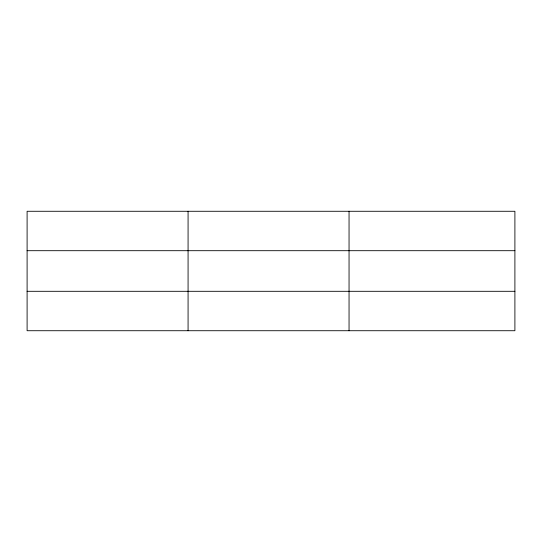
<?xml version="1.0" encoding="UTF-8"?>
<svg xmlns="http://www.w3.org/2000/svg" width="542" height="542" viewBox="0 0 542 542"><rect width="100%" height="100%" fill="white"/><g stroke="black" fill="none" stroke-linecap="round" stroke-linejoin="round"><path stroke-width="0.81" d="M188.074 330.722L188.074 211.278M349.048 330.722L349.048 211.278M514.9 250.695L514.9 211.278L27.1 211.278L27.1 330.722L514.9 330.722L514.9 250.695L27.1 250.695M27.1 291.305L514.9 291.305"/></g></svg>
